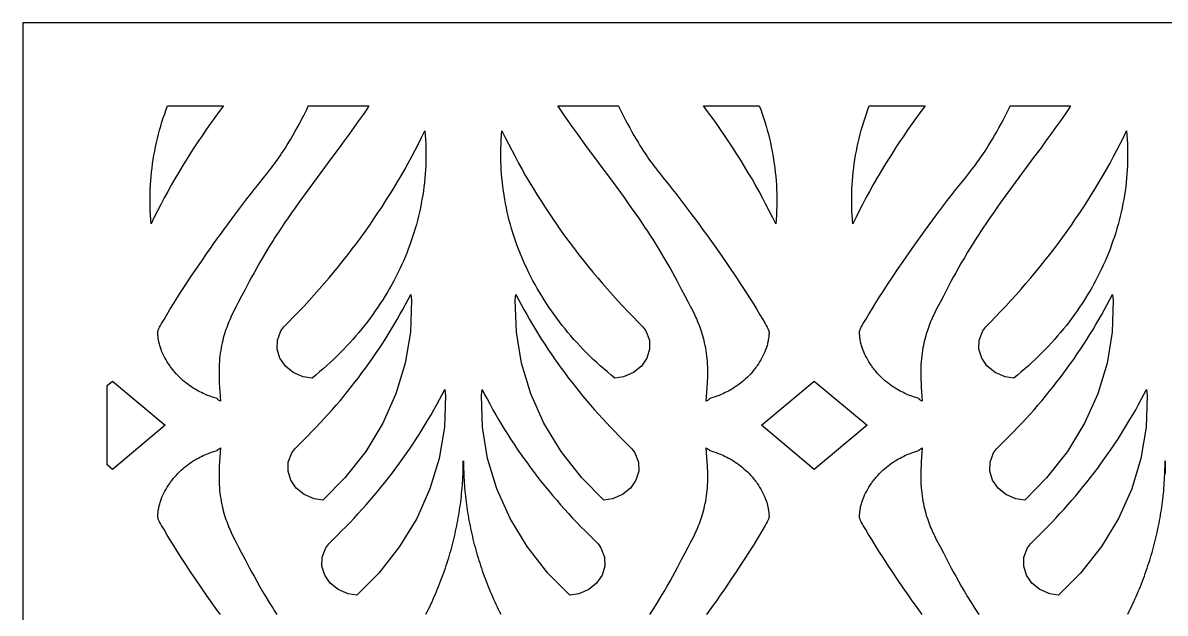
# Model space of a CAD drawing. Extents: x -412 to 412, y -418 to 418.
# Drawn here: x -412.5 to 0, y 204.4 to 417.5 of the extents above; entities that cross this region are included whole.
import ezdxf

# ---------------------------------------------------------------- set-up
doc = ezdxf.new("R2010")
doc.units = 0
doc.layers.add('LAYER_1', color=18, linetype='CONTINUOUS')

msp = doc.modelspace()

# ---------------------------------------------------------------- linework, layer by layer
at = {"layer": 'LAYER_1'}
for points in [[(-412.5, -417.5), (412.5, -417.5), (412.5, 417.5), (-412.5, 417.5)], [(-341.61, 385.44), (-343.19, 383.29), (-344.75, 381.13), (-346.29, 378.96), (-347.79, 376.77), (-349.27, 374.58), (-350.73, 372.37), (-352.16, 370.14), (-353.57, 367.91), (-354.95, 365.67), (-356.3, 363.41), (-357.63, 361.14), (-358.93, 358.86), (-360.2, 356.57), (-361.45, 354.27), (-362.67, 351.96), (-363.87, 349.64), (-365.04, 347.31), (-366.18, 344.97), (-366.31, 346.53), (-366.42, 348.09), (-366.49, 349.65), (-366.55, 351.21), (-366.57, 352.76), (-366.57, 354.32), (-366.55, 355.87), (-366.5, 357.42), (-366.42, 358.97), (-366.32, 360.51), (-366.19, 362.05), (-366.03, 363.59), (-365.86, 365.13), (-365.65, 366.66), (-365.42, 368.19), (-365.17, 369.71), (-364.89, 371.23), (-364.59, 372.75), (-364.26, 374.26), (-363.91, 375.76), (-363.53, 377.26), (-363.13, 378.76), (-362.7, 380.25), (-362.25, 381.74), (-361.78, 383.22), (-361.28, 384.69), (-360.76, 386.16), (-360.26, 387.5), (-340.06, 387.5)], [(-287.83, 387.05), (-289.53, 384.59), (-291.24, 382.14), (-292.97, 379.7), (-294.71, 377.27), (-296.47, 374.85), (-298.23, 372.43), (-300.9, 368.83), (-303.57, 365.23), (-306.24, 361.63), (-308.9, 358.03), (-310.22, 356.22), (-311.54, 354.41), (-312.85, 352.59), (-314.14, 350.77), (-315.43, 348.95), (-316.71, 347.11), (-317.97, 345.27), (-319.21, 343.42), (-319.98, 342.26), (-320.73, 341.12), (-321.45, 340.01), (-322.15, 338.91), (-323.49, 336.76), (-324.75, 334.7), (-325.92, 332.72), (-327.03, 330.83), (-328.06, 329.01), (-329.02, 327.28), (-329.91, 325.65), (-330.74, 324.09), (-332.23, 321.27), (-333.5, 318.82), (-334.58, 316.75), (-335.44, 315.13), (-335.93, 314.2), (-336.45, 313.18), (-336.99, 312.08), (-337.26, 311.5), (-337.54, 310.89), (-337.81, 310.27), (-338.09, 309.62), (-338.36, 308.95), (-338.63, 308.26), (-338.89, 307.54), (-339.15, 306.81), (-339.4, 306.05), (-339.65, 305.27), (-339.88, 304.47), (-340.11, 303.65), (-340.32, 302.8), (-340.53, 301.93), (-340.72, 301.04), (-340.89, 300.13), (-341.06, 299.19), (-341.2, 298.23), (-341.33, 297.25), (-341.44, 296.25), (-341.52, 295.22), (-341.59, 294.17), (-341.63, 293.34), (-341.65, 292.52), (-341.66, 291.69), (-341.66, 290.86), (-341.65, 290.03), (-341.63, 289.21), (-341.6, 288.38), (-341.57, 287.55), (-341.47, 285.89), (-341.36, 284.24), (-341.1, 280.93), (-341.58, 281.2), (-341.79, 281.33), (-341.97, 281.45), (-342.1, 281.55), (-342.14, 281.6), (-342.17, 281.64), (-342.19, 281.68), (-342.18, 281.71), (-342.16, 281.74), (-342.11, 281.76), (-342.74, 281.95), (-343.49, 282.19), (-344.33, 282.48), (-345.27, 282.83), (-345.77, 283.02), (-346.29, 283.24), (-346.83, 283.47), (-347.38, 283.72), (-347.95, 283.99), (-348.53, 284.28), (-349.12, 284.59), (-349.72, 284.92), (-350.33, 285.27), (-350.95, 285.65), (-351.57, 286.05), (-352.2, 286.48), (-352.82, 286.92), (-353.45, 287.4), (-354.08, 287.9), (-354.71, 288.43), (-355.33, 288.99), (-355.95, 289.57), (-356.56, 290.19), (-357.16, 290.84), (-357.76, 291.51), (-358.05, 291.86), (-358.34, 292.22), (-358.63, 292.59), (-358.91, 292.96), (-359.19, 293.34), (-359.47, 293.74), (-359.93, 294.41), (-360.37, 295.11), (-360.79, 295.81), (-361.19, 296.53), (-361.57, 297.26), (-361.92, 298.01), (-362.25, 298.76), (-362.55, 299.52), (-362.69, 299.9), (-362.82, 300.29), (-362.95, 300.67), (-363.06, 301.06), (-363.17, 301.45), (-363.27, 301.84), (-363.36, 302.23), (-363.45, 302.63), (-363.52, 303.02), (-363.59, 303.42), (-363.64, 303.81), (-363.69, 304.21), (-363.72, 304.6), (-363.75, 305), (-363.77, 305.39), (-363.77, 305.79), (-363.76, 305.97), (-363.73, 306.17), (-363.67, 306.38), (-363.6, 306.6), (-363.51, 306.84), (-363.39, 307.1), (-363.27, 307.37), (-363.12, 307.65), (-362.79, 308.26), (-362.41, 308.92), (-361.52, 310.43), (-360.51, 312.14), (-359.38, 314.01), (-358.13, 316.04), (-356.76, 318.22), (-355.27, 320.55), (-353.65, 323.04), (-351.9, 325.68), (-350.03, 328.47), (-348.02, 331.4), (-345.88, 334.49), (-344.75, 336.08), (-343.6, 337.71), (-342.4, 339.38), (-341.18, 341.08), (-339.92, 342.82), (-338.62, 344.59), (-337.28, 346.4), (-335.91, 348.24), (-334.51, 350.12), (-333.07, 352.03), (-331.59, 353.97), (-330.07, 355.95), (-328.96, 357.38), (-327.82, 358.79), (-325.54, 361.6), (-324.4, 363.01), (-323.28, 364.43), (-322.73, 365.14), (-322.18, 365.86), (-321.64, 366.58), (-321.11, 367.31), (-320.65, 367.96), (-320.16, 368.66), (-319.62, 369.44), (-319.06, 370.29), (-318.46, 371.2), (-317.82, 372.19), (-317.16, 373.24), (-316.47, 374.37), (-315.75, 375.56), (-315.01, 376.83), (-314.24, 378.17), (-313.45, 379.58), (-312.64, 381.07), (-311.82, 382.63), (-310.97, 384.27), (-310.11, 385.98), (-309.53, 387.17), (-309.36, 387.5), (-287.53, 387.5)], [(-197.29, 387.17), (-196.71, 385.98), (-195.85, 384.27), (-195, 382.63), (-194.17, 381.07), (-193.36, 379.58), (-192.57, 378.17), (-191.81, 376.83), (-191.06, 375.56), (-190.35, 374.37), (-189.66, 373.24), (-188.99, 372.19), (-188.36, 371.2), (-187.76, 370.29), (-187.19, 369.44), (-186.66, 368.66), (-186.16, 367.96), (-185.71, 367.31), (-185.18, 366.58), (-184.64, 365.86), (-184.09, 365.14), (-183.54, 364.43), (-182.41, 363.01), (-181.28, 361.6), (-178.99, 358.79), (-177.86, 357.38), (-176.75, 355.95), (-175.23, 353.97), (-173.75, 352.03), (-172.31, 350.12), (-170.9, 348.24), (-169.53, 346.4), (-168.2, 344.59), (-166.9, 342.82), (-165.64, 341.08), (-164.41, 339.38), (-163.22, 337.71), (-162.06, 336.08), (-160.94, 334.49), (-158.8, 331.4), (-156.79, 328.47), (-154.92, 325.68), (-153.17, 323.04), (-151.55, 320.55), (-150.06, 318.22), (-148.69, 316.04), (-147.44, 314.01), (-146.31, 312.14), (-145.29, 310.43), (-144.41, 308.92), (-144.03, 308.26), (-143.69, 307.65), (-143.55, 307.37), (-143.42, 307.1), (-143.31, 306.84), (-143.22, 306.6), (-143.15, 306.38), (-143.09, 306.17), (-143.06, 305.97), (-143.05, 305.79), (-143.05, 305.39), (-143.07, 305), (-143.09, 304.6), (-143.13, 304.21), (-143.18, 303.81), (-143.23, 303.42), (-143.3, 303.02), (-143.37, 302.63), (-143.45, 302.23), (-143.55, 301.84), (-143.65, 301.45), (-143.75, 301.06), (-143.87, 300.67), (-144, 300.29), (-144.13, 299.9), (-144.27, 299.52), (-144.57, 298.76), (-144.9, 298.01), (-145.25, 297.26), (-145.63, 296.53), (-146.03, 295.81), (-146.45, 295.11), (-146.89, 294.41), (-147.35, 293.74), (-147.62, 293.34), (-147.9, 292.96), (-148.19, 292.59), (-148.48, 292.22), (-148.77, 291.86), (-149.06, 291.51), (-149.65, 290.84), (-150.26, 290.19), (-150.87, 289.57), (-151.49, 288.99), (-152.11, 288.43), (-152.74, 287.9), (-153.37, 287.4), (-153.99, 286.92), (-154.62, 286.48), (-155.25, 286.05), (-155.87, 285.65), (-156.49, 285.27), (-157.1, 284.92), (-157.7, 284.59), (-158.29, 284.28), (-158.87, 283.99), (-159.43, 283.72), (-159.99, 283.47), (-160.52, 283.24), (-161.04, 283.02), (-161.54, 282.83), (-162.49, 282.48), (-163.33, 282.19), (-164.08, 281.95), (-164.7, 281.76), (-164.66, 281.74), (-164.63, 281.71), (-164.63, 281.68), (-164.64, 281.64), (-164.67, 281.6), (-164.72, 281.55), (-164.85, 281.45), (-165.03, 281.33), (-165.24, 281.2), (-165.71, 280.93), (-165.46, 284.24), (-165.34, 285.89), (-165.25, 287.55), (-165.21, 288.38), (-165.18, 289.21), (-165.16, 290.03), (-165.15, 290.86), (-165.15, 291.69), (-165.16, 292.52), (-165.19, 293.34), (-165.23, 294.17), (-165.29, 295.22), (-165.38, 296.25), (-165.49, 297.25), (-165.62, 298.23), (-165.76, 299.19), (-165.92, 300.13), (-166.1, 301.04), (-166.29, 301.93), (-166.49, 302.8), (-166.71, 303.65), (-166.93, 304.47), (-167.17, 305.27), (-167.42, 306.05), (-167.67, 306.81), (-167.93, 307.54), (-168.19, 308.26), (-168.46, 308.95), (-168.73, 309.62), (-169, 310.27), (-169.28, 310.89), (-169.55, 311.5), (-169.83, 312.08), (-170.36, 313.18), (-170.88, 314.2), (-171.38, 315.13), (-172.24, 316.75), (-173.32, 318.82), (-174.59, 321.27), (-176.07, 324.09), (-176.91, 325.65), (-177.8, 327.28), (-178.76, 329.01), (-179.79, 330.83), (-180.89, 332.72), (-182.07, 334.7), (-183.33, 336.76), (-184.67, 338.91), (-185.37, 340.01), (-186.09, 341.12), (-186.84, 342.26), (-187.6, 343.42), (-188.85, 345.27), (-190.11, 347.11), (-191.39, 348.95), (-192.67, 350.77), (-193.97, 352.59), (-195.28, 354.41), (-196.59, 356.22), (-197.92, 358.03), (-200.58, 361.63), (-203.25, 365.23), (-205.92, 368.83), (-208.58, 372.43), (-210.35, 374.85), (-212.11, 377.27), (-213.85, 379.7), (-215.58, 382.14), (-217.29, 384.59), (-218.99, 387.05), (-219.29, 387.5), (-197.45, 387.5)], [(-146.06, 386.16), (-145.54, 384.69), (-145.04, 383.22), (-144.56, 381.74), (-144.11, 380.25), (-143.69, 378.76), (-143.29, 377.26), (-142.91, 375.76), (-142.56, 374.26), (-142.23, 372.75), (-141.93, 371.23), (-141.65, 369.71), (-141.39, 368.19), (-141.17, 366.66), (-140.96, 365.13), (-140.78, 363.59), (-140.63, 362.05), (-140.5, 360.51), (-140.4, 358.97), (-140.32, 357.42), (-140.27, 355.87), (-140.25, 354.32), (-140.25, 352.76), (-140.27, 351.21), (-140.32, 349.65), (-140.4, 348.09), (-140.51, 346.53), (-140.64, 344.97), (-141.78, 347.31), (-142.95, 349.64), (-144.14, 351.96), (-145.37, 354.27), (-146.61, 356.57), (-147.89, 358.86), (-149.19, 361.14), (-150.52, 363.41), (-151.87, 365.67), (-153.25, 367.91), (-154.66, 370.14), (-156.09, 372.37), (-157.54, 374.58), (-159.03, 376.77), (-160.53, 378.96), (-162.07, 381.13), (-163.62, 383.29), (-165.21, 385.44), (-166.76, 387.5), (-146.56, 387.5)], [(-88.2, 385.44), (-89.79, 383.29), (-91.34, 381.13), (-92.88, 378.96), (-94.38, 376.77), (-95.87, 374.58), (-97.32, 372.37), (-98.75, 370.14), (-100.16, 367.91), (-101.54, 365.67), (-102.89, 363.41), (-104.22, 361.14), (-105.52, 358.86), (-106.79, 356.57), (-108.04, 354.27), (-109.27, 351.96), (-110.46, 349.64), (-111.63, 347.31), (-112.77, 344.97), (-112.9, 346.53), (-113.01, 348.09), (-113.09, 349.65), (-113.14, 351.21), (-113.16, 352.76), (-113.16, 354.32), (-113.14, 355.87), (-113.09, 357.42), (-113.01, 358.97), (-112.91, 360.51), (-112.78, 362.05), (-112.63, 363.59), (-112.45, 365.13), (-112.24, 366.66), (-112.01, 368.19), (-111.76, 369.71), (-111.48, 371.23), (-111.18, 372.75), (-110.85, 374.26), (-110.5, 375.76), (-110.12, 377.26), (-109.72, 378.76), (-109.29, 380.25), (-108.84, 381.74), (-108.37, 383.22), (-107.87, 384.69), (-107.35, 386.16), (-106.85, 387.5), (-86.65, 387.5)], [(-34.42, 387.05), (-36.12, 384.59), (-37.83, 382.14), (-39.56, 379.7), (-41.3, 377.27), (-43.06, 374.85), (-44.82, 372.43), (-47.49, 368.83), (-50.16, 365.23), (-52.83, 361.63), (-55.49, 358.03), (-56.81, 356.22), (-58.13, 354.41), (-59.44, 352.59), (-60.74, 350.77), (-62.02, 348.95), (-63.3, 347.11), (-64.56, 345.27), (-65.8, 343.42), (-66.57, 342.26), (-67.32, 341.12), (-68.04, 340.01), (-68.74, 338.91), (-70.08, 336.76), (-71.34, 334.7), (-72.51, 332.72), (-73.62, 330.83), (-74.65, 329.01), (-75.61, 327.28), (-76.5, 325.65), (-77.33, 324.09), (-78.82, 321.27), (-80.09, 318.82), (-81.17, 316.75), (-82.03, 315.13), (-82.53, 314.2), (-83.05, 313.18), (-83.58, 312.08), (-83.86, 311.5), (-84.13, 310.89), (-84.4, 310.27), (-84.68, 309.62), (-84.95, 308.95), (-85.22, 308.26), (-85.48, 307.54), (-85.74, 306.81), (-85.99, 306.05), (-86.24, 305.27), (-86.47, 304.47), (-86.7, 303.65), (-86.92, 302.8), (-87.12, 301.93), (-87.31, 301.04), (-87.49, 300.13), (-87.65, 299.19), (-87.79, 298.23), (-87.92, 297.25), (-88.03, 296.25), (-88.11, 295.22), (-88.18, 294.17), (-88.22, 293.34), (-88.24, 292.52), (-88.26, 291.69), (-88.26, 290.86), (-88.24, 290.03), (-88.22, 289.21), (-88.2, 288.38), (-88.16, 287.55), (-88.06, 285.89), (-87.95, 284.24), (-87.69, 280.93), (-88.17, 281.2), (-88.38, 281.33), (-88.56, 281.45), (-88.69, 281.55), (-88.73, 281.6), (-88.77, 281.64), (-88.78, 281.68), (-88.77, 281.71), (-88.75, 281.74), (-88.71, 281.76), (-89.33, 281.95), (-90.08, 282.19), (-90.92, 282.48), (-91.86, 282.83), (-92.37, 283.02), (-92.89, 283.24), (-93.42, 283.47), (-93.97, 283.72), (-94.54, 283.99), (-95.12, 284.28), (-95.71, 284.59), (-96.31, 284.92), (-96.92, 285.27), (-97.54, 285.65), (-98.16, 286.05), (-98.79, 286.48), (-99.41, 286.92), (-100.04, 287.4), (-100.67, 287.9), (-101.3, 288.43), (-101.92, 288.99), (-102.54, 289.57), (-103.15, 290.19), (-103.76, 290.84), (-104.35, 291.51), (-104.64, 291.86), (-104.93, 292.22), (-105.22, 292.59), (-105.5, 292.96), (-105.78, 293.34), (-106.06, 293.74), (-106.52, 294.41), (-106.96, 295.11), (-107.38, 295.81), (-107.78, 296.53), (-108.16, 297.26), (-108.51, 298.01), (-108.84, 298.76), (-109.14, 299.52), (-109.28, 299.9), (-109.41, 300.29), (-109.54, 300.67), (-109.65, 301.06), (-109.76, 301.45), (-109.86, 301.84), (-109.96, 302.23), (-110.04, 302.63), (-110.11, 303.02), (-110.18, 303.42), (-110.23, 303.81), (-110.28, 304.21), (-110.31, 304.6), (-110.34, 305), (-110.36, 305.39), (-110.36, 305.79), (-110.35, 305.97), (-110.32, 306.17), (-110.26, 306.38), (-110.19, 306.6), (-110.1, 306.84), (-109.99, 307.1), (-109.86, 307.37), (-109.71, 307.65), (-109.38, 308.26), (-109, 308.92), (-108.12, 310.43), (-107.1, 312.14), (-105.97, 314.01), (-104.72, 316.04), (-103.35, 318.22), (-101.86, 320.55), (-100.24, 323.04), (-98.49, 325.68), (-96.62, 328.47), (-94.61, 331.4), (-92.47, 334.49), (-91.34, 336.08), (-90.19, 337.71), (-89, 339.38), (-87.77, 341.08), (-86.51, 342.82), (-85.21, 344.59), (-83.88, 346.4), (-82.51, 348.24), (-81.1, 350.12), (-79.66, 352.03), (-78.18, 353.97), (-76.66, 355.95), (-75.55, 357.38), (-74.42, 358.79), (-72.13, 361.6), (-71, 363.01), (-69.87, 364.43), (-69.32, 365.14), (-68.77, 365.86), (-68.23, 366.58), (-67.7, 367.31), (-67.24, 367.96), (-66.75, 368.66), (-66.22, 369.44), (-65.65, 370.29), (-65.05, 371.2), (-64.42, 372.19), (-63.75, 373.24), (-63.06, 374.37), (-62.34, 375.56), (-61.6, 376.83), (-60.83, 378.17), (-60.05, 379.58), (-59.24, 381.07), (-58.41, 382.63), (-57.56, 384.27), (-56.7, 385.98), (-56.12, 387.17), (-55.96, 387.5), (-34.12, 387.5)], [(-267.22, 376.93), (-267.11, 375.37), (-267.03, 373.81), (-266.98, 372.25), (-266.96, 370.7), (-266.96, 369.14), (-266.98, 367.59), (-267.03, 366.04), (-267.11, 364.49), (-267.21, 362.95), (-267.34, 361.41), (-267.49, 359.87), (-267.67, 358.33), (-267.87, 356.8), (-268.1, 355.27), (-268.36, 353.75), (-268.64, 352.23), (-268.94, 350.71), (-269.27, 349.2), (-269.62, 347.7), (-270, 346.2), (-270.4, 344.7), (-270.82, 343.21), (-271.27, 341.72), (-271.75, 340.25), (-272.25, 338.77), (-272.77, 337.31), (-273.32, 335.84), (-273.89, 334.39), (-274.48, 332.94), (-275.1, 331.5), (-275.74, 330.07), (-276.4, 328.64), (-277.09, 327.23), (-277.8, 325.82), (-278.53, 324.41), (-279.29, 323.02), (-280.07, 321.64), (-280.87, 320.26), (-281.69, 318.89), (-282.54, 317.53), (-283.41, 316.18), (-284.3, 314.84), (-285.22, 313.51), (-286.16, 312.19), (-287.12, 310.88), (-288.1, 309.58), (-289.1, 308.29), (-290.13, 307.01), (-291.17, 305.75), (-292.24, 304.49), (-293.33, 303.24), (-294.44, 302.01), (-295.58, 300.79), (-296.73, 299.58), (-297.91, 298.38), (-299.11, 297.19), (-300.32, 296.02), (-301.56, 294.86), (-302.82, 293.71), (-304.1, 292.58), (-305.4, 291.46), (-306.73, 290.35), (-308.07, 289.26), (-311.23, 289.73), (-314.84, 291.3), (-317.68, 293.6), (-319.66, 296.47), (-320.66, 299.66), (-320.58, 302.98), (-319.28, 306.31), (-318.22, 307.78), (-316.65, 309.37), (-314.72, 311.32), (-312.82, 313.29), (-310.95, 315.27), (-309.1, 317.27), (-307.27, 319.28), (-305.47, 321.31), (-303.69, 323.35), (-301.93, 325.41), (-300.2, 327.48), (-298.5, 329.56), (-296.81, 331.65), (-295.16, 333.76), (-293.52, 335.89), (-291.92, 338.02), (-290.33, 340.17), (-288.77, 342.33), (-287.24, 344.5), (-285.73, 346.69), (-284.25, 348.88), (-282.8, 351.09), (-281.37, 353.32), (-279.96, 355.55), (-278.58, 357.79), (-277.23, 360.05), (-275.9, 362.32), (-274.6, 364.6), (-273.32, 366.89), (-272.08, 369.19), (-270.85, 371.5), (-269.66, 373.82), (-268.49, 376.15), (-267.35, 378.49)], [(-238.34, 376.15), (-237.17, 373.82), (-235.97, 371.5), (-234.75, 369.19), (-233.5, 366.89), (-232.23, 364.6), (-230.93, 362.32), (-229.6, 360.05), (-228.25, 357.79), (-226.87, 355.55), (-225.46, 353.32), (-224.03, 351.09), (-222.58, 348.88), (-221.09, 346.69), (-219.59, 344.5), (-218.05, 342.33), (-216.5, 340.17), (-214.91, 338.02), (-213.3, 335.89), (-211.67, 333.76), (-210.01, 331.65), (-208.33, 329.56), (-206.63, 327.48), (-204.9, 325.41), (-203.14, 323.35), (-201.36, 321.31), (-199.56, 319.28), (-197.73, 317.27), (-195.88, 315.27), (-194, 313.29), (-192.1, 311.32), (-190.18, 309.37), (-188.61, 307.78), (-187.55, 306.31), (-186.25, 302.98), (-186.17, 299.66), (-187.17, 296.47), (-189.15, 293.6), (-191.99, 291.3), (-195.59, 289.73), (-198.76, 289.26), (-200.1, 290.35), (-201.42, 291.46), (-202.73, 292.58), (-204.01, 293.71), (-205.27, 294.86), (-206.5, 296.02), (-207.72, 297.19), (-208.92, 298.38), (-210.1, 299.58), (-211.25, 300.79), (-212.38, 302.01), (-213.5, 303.24), (-214.59, 304.49), (-215.65, 305.75), (-216.7, 307.01), (-217.73, 308.29), (-218.73, 309.58), (-219.71, 310.88), (-220.67, 312.19), (-221.61, 313.51), (-222.52, 314.84), (-223.42, 316.18), (-224.29, 317.53), (-225.13, 318.89), (-225.96, 320.26), (-226.76, 321.64), (-227.54, 323.02), (-228.3, 324.41), (-229.03, 325.82), (-229.74, 327.23), (-230.43, 328.64), (-231.09, 330.07), (-231.73, 331.5), (-232.35, 332.94), (-232.94, 334.39), (-233.51, 335.84), (-234.06, 337.31), (-234.58, 338.77), (-235.08, 340.25), (-235.55, 341.72), (-236, 343.21), (-236.43, 344.7), (-236.83, 346.2), (-237.21, 347.7), (-237.56, 349.2), (-237.89, 350.71), (-238.19, 352.23), (-238.47, 353.75), (-238.72, 355.27), (-238.95, 356.8), (-239.16, 358.33), (-239.34, 359.87), (-239.49, 361.41), (-239.62, 362.95), (-239.72, 364.49), (-239.8, 366.04), (-239.85, 367.59), (-239.87, 369.14), (-239.87, 370.7), (-239.85, 372.25), (-239.79, 373.81), (-239.72, 375.37), (-239.61, 376.93), (-239.48, 378.49)], [(-13.8, 376.93), (-13.69, 375.37), (-13.61, 373.81), (-13.56, 372.25), (-13.54, 370.7), (-13.54, 369.14), (-13.56, 367.59), (-13.61, 366.04), (-13.69, 364.49), (-13.79, 362.95), (-13.92, 361.41), (-14.07, 359.87), (-14.25, 358.33), (-14.46, 356.8), (-14.68, 355.27), (-14.94, 353.75), (-15.22, 352.23), (-15.52, 350.71), (-15.85, 349.2), (-16.2, 347.7), (-16.58, 346.2), (-16.98, 344.7), (-17.41, 343.21), (-17.86, 341.72), (-18.33, 340.25), (-18.83, 338.77), (-19.35, 337.31), (-19.9, 335.84), (-20.47, 334.39), (-21.06, 332.94), (-21.68, 331.5), (-22.32, 330.07), (-22.98, 328.64), (-23.67, 327.23), (-24.38, 325.82), (-25.11, 324.41), (-25.87, 323.02), (-26.65, 321.64), (-27.45, 320.26), (-28.28, 318.89), (-29.12, 317.53), (-29.99, 316.18), (-30.89, 314.84), (-31.8, 313.51), (-32.74, 312.19), (-33.7, 310.88), (-34.68, 309.58), (-35.68, 308.29), (-36.71, 307.01), (-37.75, 305.75), (-38.82, 304.49), (-39.91, 303.24), (-41.03, 302.01), (-42.16, 300.79), (-43.31, 299.58), (-44.49, 298.38), (-45.69, 297.19), (-46.9, 296.02), (-48.14, 294.86), (-49.4, 293.71), (-50.68, 292.58), (-51.98, 291.46), (-53.31, 290.35), (-54.65, 289.26), (-57.81, 289.73), (-61.42, 291.3), (-64.26, 293.6), (-66.24, 296.47), (-67.24, 299.66), (-67.16, 302.98), (-65.86, 306.31), (-64.8, 307.78), (-63.23, 309.37), (-61.3, 311.32), (-59.41, 313.29), (-57.53, 315.27), (-55.68, 317.27), (-53.85, 319.28), (-52.05, 321.31), (-50.27, 323.35), (-48.51, 325.41), (-46.78, 327.48), (-45.08, 329.56), (-43.39, 331.65), (-41.74, 333.76), (-40.1, 335.89), (-38.5, 338.02), (-36.91, 340.17), (-35.36, 342.33), (-33.82, 344.5), (-32.32, 346.69), (-30.83, 348.88), (-29.38, 351.09), (-27.95, 353.32), (-26.54, 355.55), (-25.16, 357.79), (-23.81, 360.05), (-22.48, 362.32), (-21.18, 364.6), (-19.9, 366.89), (-18.66, 369.19), (-17.43, 371.5), (-16.24, 373.82), (-15.07, 376.15), (-13.93, 378.49)], [(-272.17, 317.33), (-272.53, 305.87), (-274.41, 294.58), (-277.75, 283.56), (-282.52, 272.93), (-288.69, 262.77), (-296.21, 253.19), (-304.13, 245.21), (-307.3, 245.68), (-310.9, 247.25), (-313.75, 249.55), (-315.73, 252.41), (-316.73, 255.61), (-316.64, 258.93), (-315.34, 262.25), (-314.28, 263.73), (-312.71, 265.31), (-311.15, 266.84), (-309.61, 268.38), (-308.09, 269.93), (-306.59, 271.49), (-305.1, 273.06), (-303.64, 274.64), (-302.19, 276.24), (-300.76, 277.84), (-299.35, 279.46), (-297.96, 281.09), (-296.59, 282.73), (-295.24, 284.38), (-293.91, 286.04), (-292.59, 287.72), (-291.3, 289.4), (-290.03, 291.09), (-288.77, 292.79), (-287.54, 294.51), (-286.33, 296.23), (-285.13, 297.96), (-283.96, 299.71), (-282.8, 301.46), (-281.67, 303.22), (-280.56, 304.99), (-279.46, 306.77), (-278.39, 308.56), (-277.34, 310.36), (-276.31, 312.17), (-275.3, 313.98), (-274.31, 315.81), (-273.34, 317.64), (-272.39, 319.48)], [(-233.49, 317.64), (-232.52, 315.81), (-231.53, 313.98), (-230.52, 312.17), (-229.49, 310.36), (-228.44, 308.56), (-227.36, 306.77), (-226.27, 304.99), (-225.16, 303.22), (-224.02, 301.46), (-222.87, 299.71), (-221.7, 297.96), (-220.5, 296.23), (-219.29, 294.51), (-218.05, 292.79), (-216.8, 291.09), (-215.53, 289.4), (-214.23, 287.72), (-212.92, 286.04), (-211.59, 284.38), (-210.24, 282.73), (-208.87, 281.09), (-207.48, 279.46), (-206.07, 277.84), (-204.64, 276.24), (-203.19, 274.64), (-201.73, 273.06), (-200.24, 271.49), (-198.74, 269.93), (-197.22, 268.38), (-195.68, 266.84), (-194.12, 265.31), (-192.54, 263.73), (-191.48, 262.25), (-190.19, 258.93), (-190.1, 255.61), (-191.1, 252.41), (-193.08, 249.55), (-195.93, 247.25), (-199.53, 245.68), (-202.69, 245.21), (-210.62, 253.19), (-218.14, 262.77), (-224.31, 272.93), (-229.08, 283.56), (-232.42, 294.58), (-234.29, 305.87), (-234.66, 317.33), (-234.43, 319.48)], [(-18.75, 317.33), (-19.12, 305.87), (-20.99, 294.58), (-24.33, 283.56), (-29.1, 272.93), (-35.27, 262.77), (-42.79, 253.19), (-50.71, 245.21), (-53.88, 245.68), (-57.48, 247.25), (-60.33, 249.55), (-62.31, 252.41), (-63.31, 255.61), (-63.22, 258.93), (-61.93, 262.25), (-60.87, 263.73), (-59.29, 265.31), (-57.73, 266.84), (-56.19, 268.38), (-54.67, 269.93), (-53.17, 271.49), (-51.68, 273.06), (-50.22, 274.64), (-48.77, 276.24), (-47.34, 277.84), (-45.93, 279.46), (-44.54, 281.09), (-43.17, 282.73), (-41.82, 284.38), (-40.49, 286.04), (-39.18, 287.72), (-37.88, 289.4), (-36.61, 291.09), (-35.36, 292.79), (-34.12, 294.51), (-32.91, 296.23), (-31.71, 297.96), (-30.54, 299.71), (-29.39, 301.46), (-28.25, 303.22), (-27.14, 304.99), (-26.05, 306.77), (-24.97, 308.56), (-23.92, 310.36), (-22.89, 312.17), (-21.88, 313.98), (-20.89, 315.81), (-19.92, 317.64), (-18.98, 319.48)], [(-361.05, 272.21), (-380.11, 256.3), (-382.01, 257.88), (-382.01, 286.53), (-380.11, 288.11)], [(-259.93, 283.01), (-260.29, 271.55), (-262.16, 260.26), (-265.5, 249.25), (-270.28, 238.61), (-276.44, 228.45), (-283.96, 218.88), (-291.89, 210.89), (-295.05, 211.36), (-298.65, 212.93), (-301.5, 215.24), (-303.48, 218.1), (-304.48, 221.3), (-304.39, 224.61), (-303.1, 227.94), (-302.04, 229.42), (-300.46, 231), (-298.91, 232.53), (-297.37, 234.06), (-295.84, 235.61), (-294.34, 237.17), (-292.86, 238.74), (-291.39, 240.33), (-289.94, 241.92), (-288.52, 243.53), (-287.11, 245.15), (-285.72, 246.78), (-284.35, 248.42), (-282.99, 250.07), (-281.66, 251.73), (-280.35, 253.4), (-279.06, 255.08), (-277.78, 256.78), (-276.53, 258.48), (-275.29, 260.19), (-274.08, 261.91), (-272.89, 263.65), (-271.71, 265.39), (-270.56, 267.14), (-269.42, 268.9), (-268.31, 270.68), (-267.22, 272.46), (-266.15, 274.25), (-265.09, 276.04), (-264.06, 277.85), (-263.05, 279.67), (-262.06, 281.49), (-261.1, 283.33), (-260.15, 285.17)], [(-245.73, 283.33), (-244.76, 281.49), (-243.77, 279.67), (-242.76, 277.85), (-241.73, 276.04), (-240.68, 274.25), (-239.61, 272.46), (-238.52, 270.68), (-237.4, 268.9), (-236.27, 267.14), (-235.12, 265.39), (-233.94, 263.65), (-232.75, 261.91), (-231.53, 260.19), (-230.3, 258.48), (-229.05, 256.78), (-227.77, 255.08), (-226.48, 253.4), (-225.17, 251.73), (-223.83, 250.07), (-222.48, 248.42), (-221.11, 246.78), (-219.72, 245.15), (-218.31, 243.53), (-216.88, 241.92), (-215.44, 240.33), (-213.97, 238.74), (-212.49, 237.17), (-210.98, 235.61), (-209.46, 234.06), (-207.92, 232.53), (-206.36, 231), (-204.79, 229.42), (-203.73, 227.94), (-202.43, 224.61), (-202.35, 221.3), (-203.35, 218.1), (-205.33, 215.24), (-208.17, 212.93), (-211.78, 211.36), (-214.94, 210.89), (-222.87, 218.88), (-230.39, 228.45), (-236.55, 238.61), (-241.32, 249.25), (-244.67, 260.26), (-246.54, 271.55), (-246.9, 283.01), (-246.68, 285.17)], [(-107.64, 272.21), (-126.7, 256.3), (-145.77, 272.21), (-126.7, 288.11)], [(-6.51, 283.01), (-6.87, 271.55), (-8.74, 260.26), (-12.08, 249.25), (-16.86, 238.61), (-23.02, 228.45), (-30.54, 218.88), (-38.47, 210.89), (-41.63, 211.36), (-45.24, 212.93), (-48.08, 215.24), (-50.06, 218.1), (-51.06, 221.3), (-50.98, 224.61), (-49.68, 227.94), (-48.62, 229.42), (-47.05, 231), (-45.49, 232.53), (-43.95, 234.06), (-42.43, 235.61), (-40.92, 237.17), (-39.44, 238.74), (-37.97, 240.33), (-36.52, 241.92), (-35.1, 243.53), (-33.69, 245.15), (-32.3, 246.78), (-30.93, 248.42), (-29.57, 250.07), (-28.24, 251.73), (-26.93, 253.4), (-25.64, 255.08), (-24.36, 256.78), (-23.11, 258.48), (-21.88, 260.19), (-20.66, 261.91), (-19.47, 263.65), (-18.29, 265.39), (-17.14, 267.14), (-16.01, 268.9), (-14.89, 270.68), (-13.8, 272.46), (-12.73, 274.25), (-11.68, 276.04), (-10.64, 277.85), (-9.63, 279.67), (-8.65, 281.49), (-7.68, 283.33), (-6.73, 285.17)], [(-253.45, 258.33), (-253.45, 257.99), (-253.45, 258.18), (-253.44, 259.32)], [(-0.03, 258.33), (-0.04, 257.99), (-0.04, 258.18), (-0.03, 259.32)]]:
    msp.add_lwpolyline(points, close=True, dxfattribs=at)
for points in [[(-341.18, 203.89), (-342.4, 205.59), (-343.6, 207.26), (-344.75, 208.89), (-345.88, 210.49), (-348.02, 213.57), (-350.03, 216.5), (-351.9, 219.29), (-353.65, 221.93), (-355.27, 224.42), (-356.76, 226.75), (-358.13, 228.94), (-359.38, 230.96), (-360.51, 232.83), (-361.52, 234.54), (-362.41, 236.05), (-362.79, 236.71), (-363.12, 237.32), (-363.27, 237.61), (-363.39, 237.87), (-363.51, 238.13), (-363.6, 238.37), (-363.67, 238.59), (-363.73, 238.8), (-363.76, 239), (-363.77, 239.18), (-363.77, 239.58), (-363.75, 239.97), (-363.72, 240.37), (-363.69, 240.77), (-363.64, 241.16), (-363.59, 241.56), (-363.52, 241.95), (-363.45, 242.34), (-363.36, 242.74), (-363.27, 243.13), (-363.17, 243.52), (-363.06, 243.91), (-362.95, 244.3), (-362.82, 244.69), (-362.69, 245.07), (-362.55, 245.45), (-362.25, 246.21), (-361.92, 246.97), (-361.57, 247.71), (-361.19, 248.44), (-360.79, 249.16), (-360.37, 249.87), (-359.93, 250.56), (-359.47, 251.24), (-359.19, 251.63), (-358.91, 252.01), (-358.63, 252.38), (-358.34, 252.75), (-358.05, 253.11), (-357.76, 253.46), (-357.16, 254.14), (-356.56, 254.78), (-355.95, 255.4), (-355.33, 255.98), (-354.71, 256.54), (-354.08, 257.07), (-353.45, 257.57), (-352.82, 258.05), (-352.2, 258.5), (-351.57, 258.92), (-350.95, 259.32), (-350.33, 259.7), (-349.72, 260.05), (-349.12, 260.38), (-348.53, 260.69), (-347.95, 260.98), (-347.38, 261.25), (-346.83, 261.5), (-346.29, 261.73), (-345.77, 261.95), (-345.27, 262.15), (-344.33, 262.49), (-343.49, 262.78), (-342.74, 263.02), (-342.11, 263.21), (-342.16, 263.23), (-342.18, 263.26), (-342.19, 263.29), (-342.17, 263.33), (-342.14, 263.37), (-342.1, 263.42), (-341.97, 263.52), (-341.79, 263.64), (-341.58, 263.77), (-341.1, 264.04), (-341.36, 260.73), (-341.47, 259.08), (-341.57, 257.42), (-341.6, 256.59), (-341.63, 255.77), (-341.65, 254.94), (-341.66, 254.11), (-341.66, 253.28), (-341.65, 252.46), (-341.63, 251.63), (-341.59, 250.8), (-341.52, 249.75), (-341.44, 248.72), (-341.33, 247.72), (-341.2, 246.74), (-341.06, 245.78), (-340.89, 244.84), (-340.72, 243.93), (-340.53, 243.04), (-340.32, 242.17), (-340.11, 241.32), (-339.88, 240.5), (-339.65, 239.7), (-339.4, 238.92), (-339.15, 238.16), (-338.89, 237.43), (-338.63, 236.72), (-338.36, 236.02), (-338.09, 235.35), (-337.81, 234.71), (-337.54, 234.08), (-337.26, 233.48), (-336.99, 232.89), (-336.45, 231.79), (-335.93, 230.77), (-335.44, 229.84), (-334.58, 228.22), (-333.5, 226.16), (-332.23, 223.71), (-330.74, 220.88), (-329.91, 219.33), (-329.02, 217.69), (-328.06, 215.96), (-327.03, 214.15), (-325.92, 212.25), (-324.75, 210.27), (-323.49, 208.21), (-322.15, 206.07), (-321.45, 204.97), (-320.73, 203.85)], [(-186.09, 203.85), (-185.37, 204.97), (-184.67, 206.07), (-183.33, 208.21), (-182.07, 210.27), (-180.89, 212.25), (-179.79, 214.15), (-178.76, 215.96), (-177.8, 217.69), (-176.91, 219.33), (-176.07, 220.88), (-174.59, 223.71), (-173.32, 226.16), (-172.24, 228.22), (-171.38, 229.84), (-170.88, 230.77), (-170.36, 231.79), (-169.83, 232.89), (-169.55, 233.48), (-169.28, 234.08), (-169, 234.71), (-168.73, 235.35), (-168.46, 236.02), (-168.19, 236.72), (-167.93, 237.43), (-167.67, 238.16), (-167.42, 238.92), (-167.17, 239.7), (-166.93, 240.5), (-166.71, 241.32), (-166.49, 242.17), (-166.29, 243.04), (-166.1, 243.93), (-165.92, 244.84), (-165.76, 245.78), (-165.62, 246.74), (-165.49, 247.72), (-165.38, 248.72), (-165.29, 249.75), (-165.23, 250.8), (-165.19, 251.63), (-165.16, 252.46), (-165.15, 253.28), (-165.15, 254.11), (-165.16, 254.94), (-165.18, 255.77), (-165.21, 256.59), (-165.25, 257.42), (-165.34, 259.08), (-165.46, 260.73), (-165.71, 264.04), (-165.24, 263.77), (-165.03, 263.64), (-164.85, 263.52), (-164.72, 263.42), (-164.67, 263.37), (-164.64, 263.33), (-164.63, 263.29), (-164.63, 263.26), (-164.66, 263.23), (-164.7, 263.21), (-164.08, 263.02), (-163.33, 262.78), (-162.49, 262.49), (-161.54, 262.15), (-161.04, 261.95), (-160.52, 261.73), (-159.99, 261.5), (-159.43, 261.25), (-158.87, 260.98), (-158.29, 260.69), (-157.7, 260.38), (-157.1, 260.05), (-156.49, 259.7), (-155.87, 259.32), (-155.25, 258.92), (-154.62, 258.5), (-153.99, 258.05), (-153.37, 257.57), (-152.74, 257.07), (-152.11, 256.54), (-151.49, 255.98), (-150.87, 255.4), (-150.26, 254.78), (-149.65, 254.14), (-149.06, 253.46), (-148.77, 253.11), (-148.48, 252.75), (-148.19, 252.38), (-147.9, 252.01), (-147.62, 251.63), (-147.35, 251.24), (-146.89, 250.56), (-146.45, 249.87), (-146.03, 249.16), (-145.63, 248.44), (-145.25, 247.71), (-144.9, 246.97), (-144.57, 246.21), (-144.27, 245.45), (-144.13, 245.07), (-144, 244.69), (-143.87, 244.3), (-143.75, 243.91), (-143.65, 243.52), (-143.55, 243.13), (-143.45, 242.74), (-143.37, 242.34), (-143.3, 241.95), (-143.23, 241.56), (-143.18, 241.16), (-143.13, 240.77), (-143.09, 240.37), (-143.07, 239.97), (-143.05, 239.58), (-143.05, 239.18), (-143.06, 239), (-143.09, 238.8), (-143.15, 238.59), (-143.22, 238.37), (-143.31, 238.13), (-143.42, 237.87), (-143.55, 237.61), (-143.69, 237.32), (-144.03, 236.71), (-144.41, 236.05), (-145.29, 234.54), (-146.31, 232.83), (-147.44, 230.96), (-148.69, 228.94), (-150.06, 226.75), (-151.55, 224.42), (-153.17, 221.93), (-154.92, 219.29), (-156.79, 216.5), (-158.8, 213.57), (-160.94, 210.49), (-162.06, 208.89), (-163.22, 207.26), (-164.41, 205.59), (-165.64, 203.89)], [(-87.77, 203.89), (-89, 205.59), (-90.19, 207.26), (-91.34, 208.89), (-92.47, 210.49), (-94.61, 213.57), (-96.62, 216.5), (-98.49, 219.29), (-100.24, 221.93), (-101.86, 224.42), (-103.35, 226.75), (-104.72, 228.94), (-105.97, 230.96), (-107.1, 232.83), (-108.12, 234.54), (-109, 236.05), (-109.38, 236.71), (-109.71, 237.32), (-109.86, 237.61), (-109.99, 237.87), (-110.1, 238.13), (-110.19, 238.37), (-110.26, 238.59), (-110.32, 238.8), (-110.35, 239), (-110.36, 239.18), (-110.36, 239.58), (-110.34, 239.97), (-110.31, 240.37), (-110.28, 240.77), (-110.23, 241.16), (-110.18, 241.56), (-110.11, 241.95), (-110.04, 242.34), (-109.96, 242.74), (-109.86, 243.13), (-109.76, 243.52), (-109.65, 243.91), (-109.54, 244.3), (-109.41, 244.69), (-109.28, 245.07), (-109.14, 245.45), (-108.84, 246.21), (-108.51, 246.97), (-108.16, 247.71), (-107.78, 248.44), (-107.38, 249.16), (-106.96, 249.87), (-106.52, 250.56), (-106.06, 251.24), (-105.78, 251.63), (-105.5, 252.01), (-105.22, 252.38), (-104.93, 252.75), (-104.64, 253.11), (-104.35, 253.46), (-103.76, 254.14), (-103.15, 254.78), (-102.54, 255.4), (-101.92, 255.98), (-101.3, 256.54), (-100.67, 257.07), (-100.04, 257.57), (-99.41, 258.05), (-98.79, 258.5), (-98.16, 258.92), (-97.54, 259.32), (-96.92, 259.7), (-96.31, 260.05), (-95.71, 260.38), (-95.12, 260.69), (-94.54, 260.98), (-93.97, 261.25), (-93.42, 261.5), (-92.89, 261.73), (-92.37, 261.95), (-91.86, 262.15), (-90.92, 262.49), (-90.08, 262.78), (-89.33, 263.02), (-88.71, 263.21), (-88.75, 263.23), (-88.77, 263.26), (-88.78, 263.29), (-88.77, 263.33), (-88.73, 263.37), (-88.69, 263.42), (-88.56, 263.52), (-88.38, 263.64), (-88.17, 263.77), (-87.69, 264.04), (-87.95, 260.73), (-88.06, 259.08), (-88.16, 257.42), (-88.2, 256.59), (-88.22, 255.77), (-88.24, 254.94), (-88.26, 254.11), (-88.26, 253.28), (-88.24, 252.46), (-88.22, 251.63), (-88.18, 250.8), (-88.11, 249.75), (-88.03, 248.72), (-87.92, 247.72), (-87.79, 246.74), (-87.65, 245.78), (-87.49, 244.84), (-87.31, 243.93), (-87.12, 243.04), (-86.92, 242.17), (-86.7, 241.32), (-86.47, 240.5), (-86.24, 239.7), (-85.99, 238.92), (-85.74, 238.16), (-85.48, 237.43), (-85.22, 236.72), (-84.95, 236.02), (-84.68, 235.35), (-84.4, 234.71), (-84.13, 234.08), (-83.86, 233.48), (-83.58, 232.89), (-83.05, 231.79), (-82.53, 230.77), (-82.03, 229.84), (-81.17, 228.22), (-80.09, 226.16), (-78.82, 223.71), (-77.33, 220.88), (-76.5, 219.33), (-75.61, 217.69), (-74.65, 215.96), (-73.62, 214.15), (-72.51, 212.25), (-71.34, 210.27), (-70.08, 208.21), (-68.74, 206.07), (-68.04, 204.97), (-67.32, 203.85)], [(-266.93, 203.98), (-266.47, 204.89), (-266.03, 205.79), (-265.59, 206.7), (-265.16, 207.62), (-264.73, 208.53), (-264.32, 209.45), (-263.91, 210.37), (-263.51, 211.29), (-263.11, 212.21), (-262.73, 213.14), (-262.35, 214.07), (-261.98, 215), (-261.62, 215.93), (-261.26, 216.86), (-260.92, 217.8), (-260.58, 218.74), (-260.25, 219.67), (-259.92, 220.61), (-259.61, 221.56), (-259.3, 222.5), (-259, 223.45), (-258.71, 224.4), (-258.42, 225.34), (-258.14, 226.3), (-257.88, 227.25), (-257.61, 228.2), (-257.36, 229.16), (-257.12, 230.11), (-256.88, 231.07), (-256.65, 232.03), (-256.43, 232.99), (-256.21, 233.95), (-256.01, 234.92), (-255.81, 235.88), (-255.62, 236.85), (-255.43, 237.81), (-255.26, 238.78), (-255.09, 239.75), (-254.93, 240.72), (-254.78, 241.69), (-254.64, 242.67), (-254.51, 243.64), (-254.38, 244.61), (-254.26, 245.59), (-254.15, 246.57), (-254.05, 247.54), (-253.95, 248.52), (-253.87, 249.5), (-253.79, 250.48), (-253.72, 251.46), (-253.65, 252.44), (-253.6, 253.42), (-253.55, 254.4), (-253.52, 255.38), (-253.49, 256.37), (-253.46, 257.35), (-253.45, 257.99), (-253.45, 257.05), (-253.44, 255.91), (-253.41, 254.78), (-253.39, 255.91), (-253.37, 257.05), (-253.37, 257.99), (-253.38, 258.33), (-253.38, 259.32), (-253.37, 258.18), (-253.37, 257.99), (-253.36, 257.35), (-253.34, 256.37), (-253.31, 255.38), (-253.27, 254.4), (-253.23, 253.42), (-253.17, 252.44), (-253.11, 251.46), (-253.04, 250.48), (-252.96, 249.5), (-252.87, 248.52), (-252.78, 247.54), (-252.68, 246.57), (-252.57, 245.59), (-252.45, 244.61), (-252.32, 243.64), (-252.19, 242.67), (-252.04, 241.69), (-251.89, 240.72), (-251.73, 239.75), (-251.57, 238.78), (-251.39, 237.81), (-251.21, 236.85), (-251.02, 235.88), (-250.82, 234.92), (-250.62, 233.95), (-250.4, 232.99), (-250.18, 232.03), (-249.95, 231.07), (-249.71, 230.11), (-249.47, 229.16), (-249.21, 228.2), (-248.95, 227.25), (-248.68, 226.3), (-248.41, 225.34), (-248.12, 224.4), (-247.83, 223.45), (-247.53, 222.5), (-247.22, 221.56), (-246.9, 220.61), (-246.58, 219.67), (-246.25, 218.74), (-245.91, 217.8), (-245.56, 216.86), (-245.21, 215.93), (-244.85, 215), (-244.48, 214.07), (-244.1, 213.14), (-243.71, 212.21), (-243.32, 211.29), (-242.92, 210.37), (-242.51, 209.45), (-242.09, 208.53), (-241.67, 207.62), (-241.24, 206.7), (-240.8, 205.79), (-240.35, 204.89), (-239.9, 203.98)], [(-13.51, 203.98), (-13.06, 204.89), (-12.61, 205.79), (-12.17, 206.7), (-11.74, 207.62), (-11.31, 208.53), (-10.9, 209.45), (-10.49, 210.37), (-10.09, 211.29), (-9.7, 212.21), (-9.31, 213.14), (-8.93, 214.07), (-8.56, 215), (-8.2, 215.93), (-7.85, 216.86), (-7.5, 217.8), (-7.16, 218.74), (-6.83, 219.67), (-6.5, 220.61), (-6.19, 221.56), (-5.88, 222.5), (-5.58, 223.45), (-5.29, 224.4), (-5, 225.34), (-4.73, 226.3), (-4.46, 227.25), (-4.2, 228.2), (-3.94, 229.16), (-3.7, 230.11), (-3.46, 231.07), (-3.23, 232.03), (-3.01, 232.99), (-2.79, 233.95), (-2.59, 234.92), (-2.39, 235.88), (-2.2, 236.85), (-2.02, 237.81), (-1.84, 238.78), (-1.67, 239.75), (-1.52, 240.72), (-1.36, 241.69), (-1.22, 242.67), (-1.09, 243.64), (-0.96, 244.61), (-0.84, 245.59), (-0.73, 246.57), (-0.63, 247.54), (-0.53, 248.52), (-0.45, 249.5), (-0.37, 250.48), (-0.3, 251.46), (-0.24, 252.44), (-0.18, 253.42), (-0.14, 254.4), (-0.1, 255.38), (-0.07, 256.37), (-0.04, 257.35), (-0.04, 257.99), (-0.03, 257.05), (-0.02, 255.91), (0.01, 254.78)]]:
    msp.add_lwpolyline(points, dxfattribs=at)

doc.saveas('drawing.dxf')
